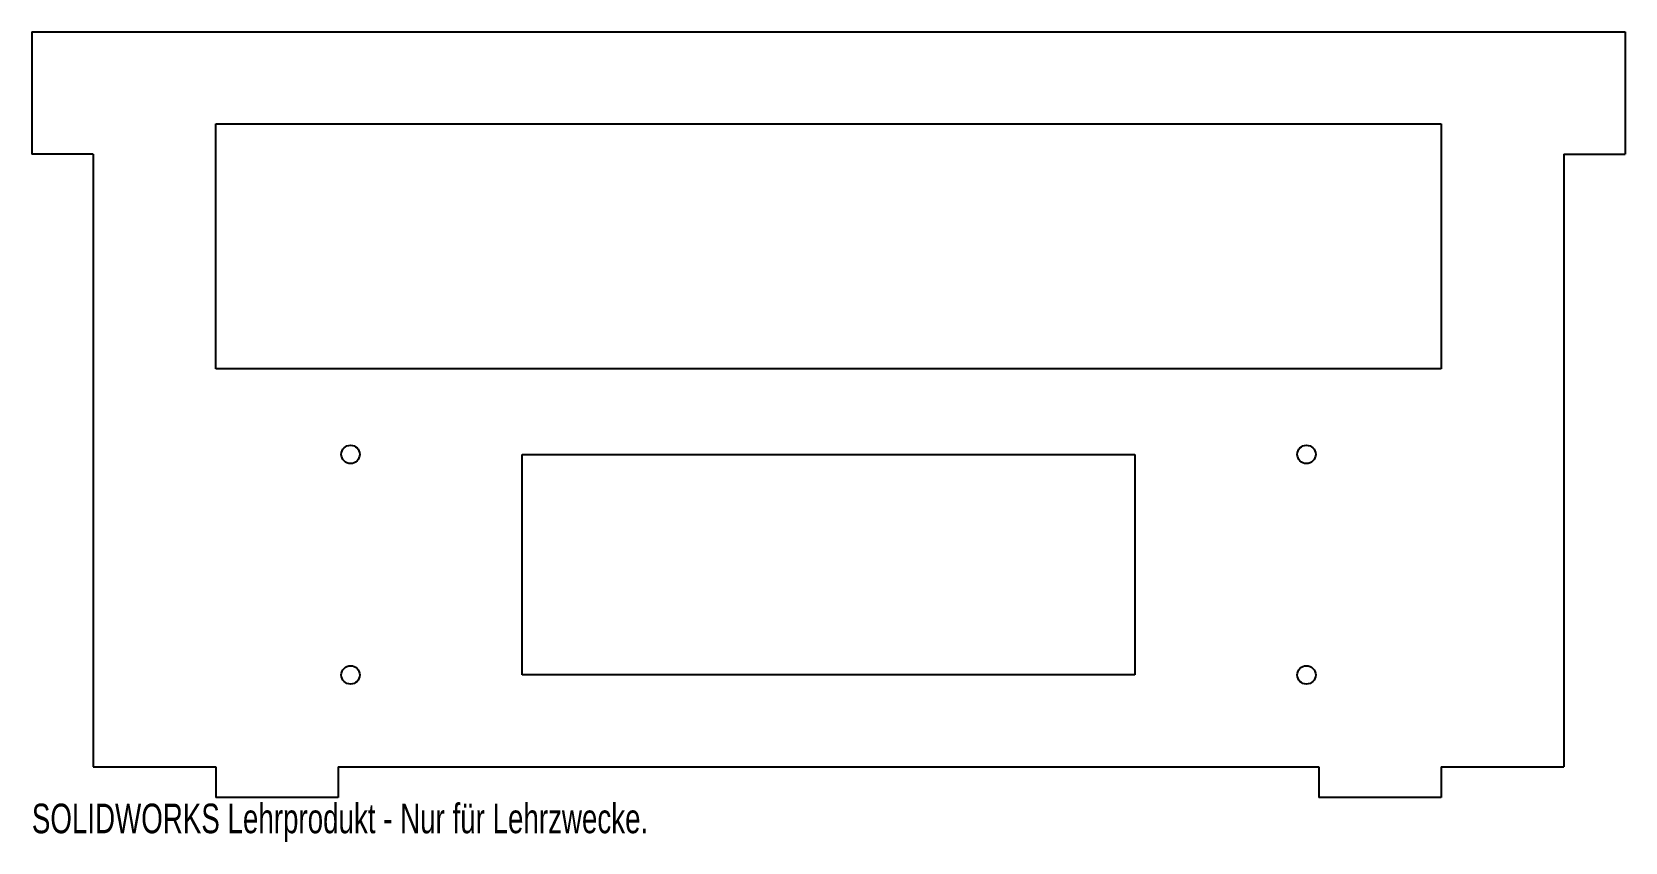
# Model space of a CAD drawing. Header units: millimetres. Extents: x -130 to 130, y -72 to 60.
import ezdxf

# ---------------------------------------------------------------- set-up
doc = ezdxf.new("R2010")
doc.units = ezdxf.units.MM
doc.styles.add('SLDTEXTSTYLE0', font='TXT', dxfattribs={"width": 0.7})

msp = doc.modelspace()

# ---------------------------------------------------------------- linework, layer by layer
at = {"color": 7, "linetype": 'Continuous', "lineweight": 25}
for p, q in [((-130, 60), (-130, 40)), ((-130, 60), (130, 60)), ((130, 60), (130, 40)), ((-100, 45), (100, 45)), ((-100, 5), (-100, 45)), ((100, 45), (100, 5)), ((-120, 40), (-130, 40)), ((-120, 40), (-120, -60)), ((120, 40), (130, 40)), ((120, 40), (120, -60)), ((100, 5), (-100, 5)), ((-50, -9), (50, -9)), ((-50, -45), (-50, -9)), ((50, -9), (50, -45)), ((50, -45), (-50, -45)), ((-120, -60), (-100, -60)), ((-100, -60), (-100, -65)), ((-80, -60), (80, -60)), ((-80, -60), (-80, -65)), ((80, -60), (80, -65)), ((100, -60), (120, -60)), ((100, -60), (100, -65)), ((-80, -65), (-100, -65)), ((100, -65), (80, -65))]:
    msp.add_line(p, q, dxfattribs=at)
for centre in [(-78, -9), (78, -9), (-78, -45), (78, -45)]:
    msp.add_circle(centre, 1.5, dxfattribs=at)

# ---------------------------------------------------------------- texts
at = {"color": 7, "linetype": 'Continuous', "insert": (-130, -66.02), "char_height": 4.8336, "attachment_point": 1, "style": 'SLDTEXTSTYLE0'}
msp.add_mtext('SOLIDWORKS Lehrprodukt - Nur für Lehrzwecke.', dxfattribs=at)

doc.saveas('drawing.dxf')
